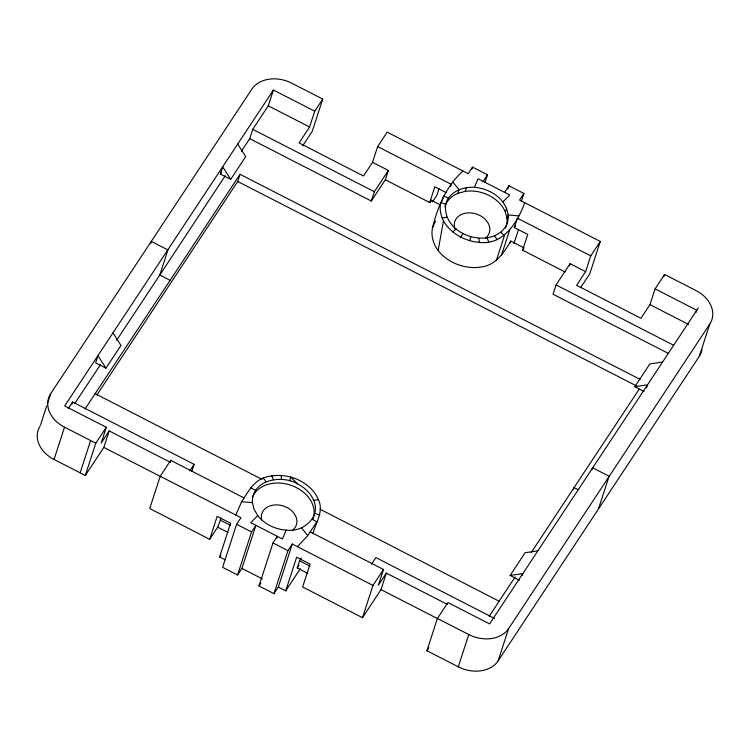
<?xml version="1.0" encoding="UTF-8"?>
<svg xmlns="http://www.w3.org/2000/svg" width="750" height="750" viewBox="0 0 750 750"><rect width="100%" height="100%" fill="white"/><g stroke="black" fill="none" stroke-linecap="round" stroke-linejoin="round"><path stroke-width="1.12" d="M252.356 502.575C251.484 479.831 281.466 474.309 297.591 483.891A32.194 24.628 18 0 1 313.641 500.297C321.366 517.463 302.466 532.781 286.106 530.109A32.194 24.628 18 0 1 257.709 515.541L254.016 509.212L252.356 502.575L241.613 501.778L235.791 515.034M312.928 533.831C315.703 522.581 324.047 511.528 318.478 499.688A37.462 28.659 18 0 0 290.7 477.037C281.625 474.741 272.016 474.741 263.184 478.059C252.638 482.269 247.594 492.919 241.613 501.778M463.022 171.047C446.344 185.831 437.709 206.672 432.478 227.869C430.837 235.903 433.322 244.022 438.15 250.509A37.509 28.688 18 0 0 480.572 267.113C495.319 265.631 504.047 252.863 510.712 241.05L524.138 247.941M445.753 204.056C441.928 231.263 480.272 247.622 500.606 232.2A32.194 24.628 18 0 0 508.209 214.913L506.55 208.275L502.856 201.938A32.194 24.628 18 0 0 474.459 187.369C462.759 186.497 449.147 191.859 445.753 204.056L440.644 202.762C436.706 224.719 459.497 241.153 479.353 242.353C503.456 245.456 517.706 222.291 524.7 202.688M438.15 250.509L443.522 220.622M289.772 480.825L290.7 477.037L297.591 483.891M469.781 240.694L470.794 236.653M40.566 424.847L46.716 405.928M47.438 403.697L50.691 393.684L251.869 89.138A30.441 23.288 18 0 1 291.722 83.175L322.725 99.075L312.234 131.353L302.653 145.875M71.953 404.081L72.619 402.009L194.147 464.353L191.794 471.609M170.503 462.375L109.191 430.931L103.828 447.422L85.303 475.472L54.038 459.459L64.528 427.181A30.441 23.288 18 0 1 50.691 393.684M150.684 243.703L151.406 241.472L167.934 249.947L159.778 275.053L116.616 340.275M80.138 472.828L90.628 440.559L64.528 427.181M85.303 475.472L95.784 443.212L106.312 427.294L64.697 405.947L273.394 90.019L314.709 111.216L309.591 126.994L299.081 142.931L363.525 175.997L372.534 162.328L377.662 146.55L387.169 132.141L468.188 173.7L472.538 167.1L487.509 174.778L484.997 182.503M106.312 427.294L101.184 443.072L109.191 430.931M230.7 179.362L220.369 174.066L222.703 166.894L230.7 179.362L245.709 156.6L237.713 144.131M241.369 151.312L249.722 138.647L252.75 129.328L268.266 105.806L273.394 90.019M96.853 395.062L237.703 181.472L240.028 174.3L640.097 379.387M244.116 497.981L170.738 460.341L160.209 476.259L149.728 508.538L209.7 539.306L217.706 527.166L221.287 518.1M170.053 462.441L170.738 460.341M209.7 539.306L217.153 516.356L230.578 523.237L219.628 556.95L225.131 559.781M160.209 476.259L240.956 517.688L236.597 524.288L222.619 567.319L237.572 574.997L241.922 568.387L255.909 525.356L251.55 531.956L237.572 574.997M249.722 138.647L371.325 201.028L374.353 191.7L388.369 170.447L372.534 162.328M371.325 201.028L385.331 179.775L388.369 170.447M278.325 587.062L285.703 590.85L296.644 557.194L310.069 564.075L302.625 586.978L362.494 617.691L372.975 585.413L292.303 544.031L278.325 587.062L273.966 593.663L258.994 585.984L272.981 542.953L277.331 536.344L276.619 538.556M273.966 593.663L287.953 550.631L292.303 544.031M307.538 573.244L297.206 567.947L299.541 560.775L301.369 558.009M385.331 179.775L429.713 202.537L434.822 186.816L446.184 192.637M430.547 202.312L431.212 200.269L440.503 205.031M439.012 188.756L436.884 195.3L432.572 201.834M441.881 201.356L443.663 195.9L448.341 198.159M450.619 186.403L451.294 184.322L377.662 146.55M444.834 206.738A32.194 24.628 18 0 1 457.828 193.387L459.028 189.675L452.794 182.053M471.816 169.303L472.538 167.1M457.828 193.387L465.188 191.381L466.388 187.669M310.2 531.881L383.484 569.475L378.356 585.253L386.363 573.113L447.675 604.566M507.853 189.075L508.931 185.766L523.884 193.434L521.381 201.159M362.494 617.691L381.009 589.612L386.363 573.113M505.481 228.15A32.194 24.628 18 0 0 507 218.616L505.341 211.978L506.55 208.275M507 218.616L508.209 214.913L518.869 215.944M496.312 260.606L504.469 235.5L500.606 232.2M501.581 254.897L509.738 229.8M565.012 271.95L522.638 250.209L527.766 234.431L514.341 227.541L517.378 218.222L590.747 255.863L585.628 271.641L576.609 285.309L640.95 318.309L649.959 304.641L655.087 288.863L664.612 274.472L695.962 290.541A30.441 23.288 18 0 1 709.791 324.047L699.309 356.316L498.131 660.862A30.441 23.288 18 0 1 458.278 666.825L426.919 650.737L437.409 618.459L447.919 602.531L489.6 623.906L698.288 307.987M510.047 243.103L510.712 241.05M513.956 243.581L518.55 229.444M585.628 271.641L570.112 263.681L556.078 284.925L553.05 294.253L668.344 353.4M569.438 265.753L570.112 263.681M458.278 666.825L468.759 634.547A30.441 23.288 18 0 0 508.622 628.584L709.791 324.047M523.884 193.434L519.534 200.034L600.272 241.463L589.791 273.741L580.837 287.288M522.103 575.644L522.778 573.6L510.122 575.475L525.131 552.703L537.788 550.828M498.131 660.862L508.622 628.584M573.413 489.628L574.078 487.575L639.113 389.306M591.853 469.95L592.566 467.766L609.084 476.241L598.594 508.519M663.881 276.694L664.612 274.472M646.509 387.881L647.503 384.806L634.847 386.691L649.866 363.919L662.522 362.044M696.112 312.366L696.797 310.256L655.087 288.863M286.106 530.109L282.497 538.997L250.744 522.712L257.709 515.541M474.459 187.369L477.994 178.725L509.738 195.019L502.856 201.938M432.478 227.869L435.497 221.006M460.688 237.131L462.975 233.597M220.369 174.066L221.625 172.172M225.309 175.678L159.778 275.053L170.1 280.35L240.028 174.3M105.966 368.147L97.969 355.678L95.634 362.85L105.966 368.147L120.975 345.384L112.978 332.916M314.709 111.216L322.725 99.075M429.713 202.537L431.212 200.269M219.628 556.95L220.894 555.028M483.159 181.378L487.509 174.778M504.581 192.366L508.931 185.766M258.994 585.984L260.859 583.153M297.469 546.675L307.697 535.678L316.828 521.822L312.225 519.319M514.341 227.541L515.616 225.619M297.206 567.947L299.034 565.181M285.703 590.85L300.309 568.706M522.638 250.209L523.641 248.691M371.55 564.159L375.881 557.578L494.363 618.356M372.975 585.413L383.484 569.475M426.919 650.737L428.841 647.831M489.131 616.397L515.147 576.938M531.169 552.656L574.078 487.575L578.212 489.694M74.747 403.547L100.509 364.613M85.022 408.984L170.1 280.35M189.806 470.925L194.147 464.353M590.747 255.863L600.272 241.463M68.269 408.581L72.619 402.009M452.681 231.919L456.094 229.116M442.013 218.034L446.925 217.181M313.641 500.297L318.478 499.688M314.812 513.422L319.847 514.959M250.744 487.931L255.431 490.191M237.703 181.472L636.722 386.025M103.828 447.422L160.988 476.737M268.266 105.806L309.591 126.994M649.959 304.641L688.538 324.431M252.75 129.328L374.353 191.7M556.078 284.925L673.453 345.141M634.847 386.691L644.147 391.453M510.122 575.475L519.412 580.237M95.222 393.694L261.788 479.269M320.081 509.222L499.134 601.219M437.409 618.459L468.759 634.547M90.628 440.559L95.784 443.212M381.009 589.612L437.119 618.394M236.597 524.288L251.55 531.956M272.981 542.953L287.953 550.631M220.031 519.994L230.363 525.291M299.541 560.775L309.862 566.072M217.706 527.166L228.028 532.463M241.922 568.387L262.331 578.859M263.184 478.059L266.119 481.706M301.537 527.803L307.697 535.678M494.447 235.772L497.306 239.672M271.744 475.716L273.478 479.7M487.087 237.787L488.738 242.006M478.978 238.2L479.353 242.353M281.137 475.369L281.512 479.522M465.188 191.381A32.194 24.628 18 0 1 505.341 211.978M454.894 228.778A18.15 13.884 18 0 1 475.959 213.872A18.15 13.884 18 0 1 485.484 238.172M702.009 349.547A30.441 23.288 18 0 1 699.309 356.316M252.272 497.747A32.194 24.628 18 0 1 291.234 485.381A32.194 24.628 18 0 1 312.975 519.178M261.713 519.872A18.15 13.884 18 0 1 283.612 506.081A18.15 13.884 18 0 1 292.575 530.194M54.038 459.459A30.441 23.288 18 0 1 40.209 425.953"/></g></svg>
